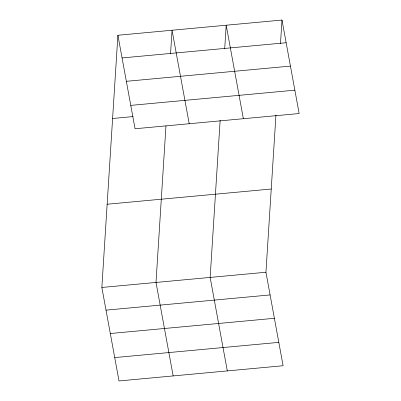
<?xml version="1.0" encoding="UTF-8"?>
<svg xmlns="http://www.w3.org/2000/svg" width="401" height="401" viewBox="0 0 401 401"><rect width="100%" height="100%" fill="white"/><g stroke="black" fill="none" stroke-linecap="round" stroke-linejoin="round"><path stroke-width="0.6" d="M275.943 115.082L265.943 272.249L283.101 365.737L119.012 380.95L101.854 287.462L117.899 35.263L281.988 20.05L299.146 113.538L135.057 128.751L117.899 35.263M165.964 125.894L156.004 282.439L173.162 375.932M170.545 53.844L172.049 30.24L189.207 123.734M220.149 120.255L210.154 277.422L227.312 370.91M224.695 48.822L226.199 25.223L243.357 118.711M280.484 43.649L281.988 20.05M122.064 57.944L286.149 42.732M126.35 81.313L290.439 66.1M130.771 105.383L294.855 90.175M112.606 118.485L133.142 116.581M107.147 204.234L271.236 189.021M101.854 287.462L265.943 272.249M106.019 310.143L270.104 294.93M110.305 333.512L274.394 318.299M114.726 357.582L278.81 342.374"/></g></svg>
